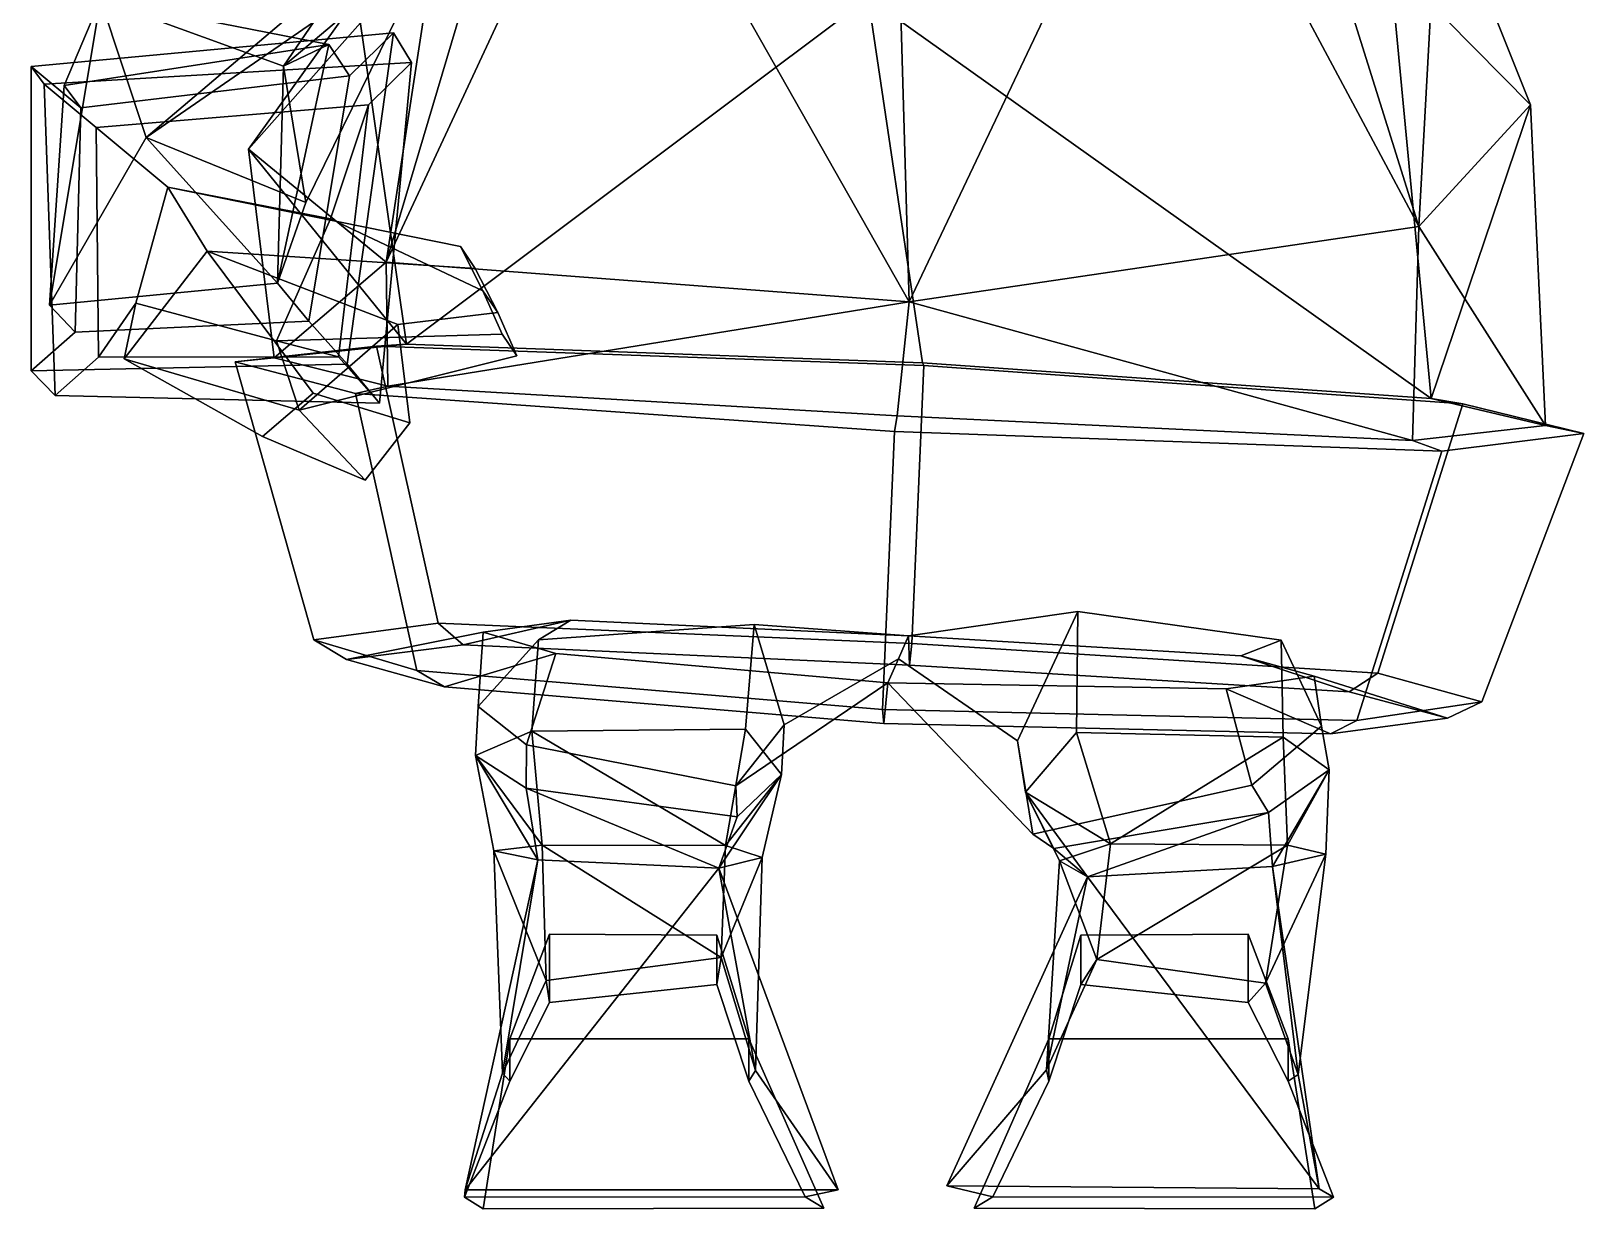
# Model space of a CAD drawing. Extents: x -173 to 242, y -153 to 354.
# Drawn here: x -173 to 133.2, y -153 to 79.3 of the extents above; entities that cross this region are included whole.
import ezdxf

# ---------------------------------------------------------------- set-up
doc = ezdxf.new("R2010")
doc.units = 0

msp = doc.modelspace()

# ---------------------------------------------------------------- linework, layer by layer
for points in [[(0.078095, 25.924652, -90.583679), (-58.52179, 129.336853, -53.989304), (-3.041494, 135.132904, -58.274044)], [(0.078095, 25.924652, -90.583679), (-3.041494, 135.132904, -58.274044), (51.099129, 133.393585, -51.125202)], [(100.635971, 40.755798, -55.837963), (0.078095, 25.924652, -90.583679), (51.099129, 133.393585, -51.125202)], [(100.635971, 40.755798, -55.837963), (51.099129, 133.393585, -51.125202), (76.71257, 117.181335, -36.025009)], [(-103.039131, 33.719574, -61.049728), (-58.52179, 129.336853, -53.989304), (0.078095, 25.924652, -90.583679)], [(-103.039131, 33.719574, -61.049728), (-77.241486, 120.325745, -40.358498), (-58.52179, 129.336853, -53.989304)], [(-85.662483, 127.47403, 28.801968), (-159.325531, 85.53093, -34.344902), (-123.249382, 72.43869, 0.931967)], [(-93.198845, 97.813385, -9.681221), (-85.662483, 127.47403, 28.801968), (-123.249382, 72.43869, 0.931967)], [(-77.241486, 120.325745, -40.358498), (-150.354782, 58.308853, -66.421997), (-159.325531, 85.53093, -34.344902)], [(-93.198845, 97.813385, -9.681221), (-150.354782, 58.308853, -66.421997), (-77.241486, 120.325745, -40.358498)], [(-103.039131, 33.719574, -61.049728), (-93.198845, 97.813385, -9.681221), (-77.241486, 120.325745, -40.358498)], [(100.635971, 40.755798, -55.837963), (76.71257, 117.181335, -36.025009), (104.436806, 110.330933, -1.266488)], [(94.878418, 92.905594, 88.099785), (122.627457, 64.766525, 8.721046), (104.436806, 110.330933, -1.266488)], [(122.627457, 64.766525, 8.721046), (100.635971, 40.755798, -55.837963), (104.436806, 110.330933, -1.266488)], [(-118.854027, 45.541336, -37.895779), (-150.354782, 58.308853, -66.421997), (-93.198845, 97.813385, -9.681221)], [(-108.796684, 85.86937, 82.888023), (-93.198845, 97.813385, -9.681221), (-130.145126, 56.034164, 2.252947)], [(-130.145126, 56.034164, 2.252947), (-93.198845, 97.813385, -9.681221), (-103.039131, 33.719574, -61.049728)], [(-118.854027, 45.541336, -37.895779), (-93.198845, 97.813385, -9.681221), (-123.249382, 72.43869, 0.931967)], [(103.028221, 6.852295, 76.613297), (94.878418, 92.905594, 88.099785), (-7.964134, 85.908447, 117.331337)], [(103.028221, 6.852295, 76.613297), (122.627457, 64.766525, 8.721046), (94.878418, 92.905594, 88.099785)], [(-98.983505, 17.582306, 82.253258), (-108.796684, 85.86937, 82.888023), (-130.145126, 56.034164, 2.252947)], [(-98.983505, 17.582306, 82.253258), (-7.964134, 85.908447, 117.331337), (-108.796684, 85.86937, 82.888023)], [(-98.983505, 17.582306, 82.253258), (2.740693, 13.887131, 109.567894), (-7.964134, 85.908447, 117.331337)], [(103.028221, 6.852295, 76.613297), (-7.964134, 85.908447, 117.331337), (2.740693, 13.887131, 109.567894)], [(-169.373383, 25.278168, 9.728312), (-166.54068, 68.596954, 16.302368), (-159.325531, 85.53093, -34.344902)], [(-169.373383, 25.278168, 9.728312), (-159.325531, 85.53093, -34.344902), (-150.354782, 58.308853, -66.421997)], [(-114.302101, 76.71521, 10.96121), (-159.325531, 85.53093, -34.344902), (-166.54068, 68.596954, 16.302368)], [(-114.302101, 76.71521, 10.96121), (-123.249382, 72.43869, 0.931967), (-159.325531, 85.53093, -34.344902)], [(-101.59478, 79.003021, 46.571533), (-173.018082, 72.35257, 54.58643), (-170.437195, 68.877975, 86.691414), (-97.994164, 73.10524, 78.967728)], [(-101.59478, 79.003021, 46.571533), (-110.241425, 70.474304, 46.305519), (-163.202896, 64.216125, 52.036301), (-173.018082, 72.35257, 54.58643)], [(-166.54068, 68.596954, 16.302368), (-163.202896, 64.216125, 52.036301), (-110.241425, 70.474304, 46.305519), (-114.302101, 76.71521, 10.96121)], [(-114.302101, 76.71521, 10.96121), (-110.241425, 70.474304, 46.305519), (-118.251732, 22.100769, 39.580524), (-124.415421, 29.588013, 4.703064)], [(-124.415421, 29.588013, 4.703064), (-123.249382, 72.43869, 0.931967), (-114.302101, 76.71521, 10.96121)], [(-110.735435, 13.625946, 37.268448), (-118.251732, 22.100769, 39.580524), (-110.241425, 70.474304, 46.305519), (-101.59478, 79.003021, 46.571533)], [(-110.735435, 13.625946, 37.268448), (-101.59478, 79.003021, 46.571533), (-97.994164, 73.10524, 78.967728), (-104.316849, 5.906174, 69.931305)], [(-168.287262, 7.450897, 77.394051), (-170.437195, 68.877975, 86.691414), (-173.018082, 72.35257, 54.58643), (-173.036362, 12.275986, 44.972149)], [(-173.036362, 12.275986, 44.972149), (-173.018082, 72.35257, 54.58643), (-163.202896, 64.216125, 52.036301), (-164.363831, 19.923523, 45.093864)], [(-97.994164, 73.10524, 78.967728), (-170.437195, 68.877975, 86.691414), (-160.215576, 60.295197, 84.018188), (-106.51799, 64.751709, 78.714127)], [(-124.415421, 29.588013, 4.703064), (-118.854027, 45.541336, -37.895779), (-123.249382, 72.43869, 0.931967)], [(-104.316849, 5.906174, 69.931305), (-97.994164, 73.10524, 78.967728), (-106.51799, 64.751709, 78.714127), (-112.446762, 15.049225, 72.428337)], [(-168.287262, 7.450897, 77.394051), (-159.77034, 15.01358, 77.52195), (-160.215576, 60.295197, 84.018188), (-170.437195, 68.877975, 86.691414)], [(-164.363831, 19.923523, 45.093864), (-163.202896, 64.216125, 52.036301), (-166.54068, 68.596954, 16.302368), (-169.373383, 25.278168, 9.728312)], [(-113.979721, 42.301331, 65.214691), (-106.51799, 64.751709, 78.714127), (-160.215576, 60.295197, 84.018188), (-146.045105, 48.535126, 68.982025)], [(-124.632942, 18.210159, 61.383064), (-112.446762, 15.049225, 72.428337), (-106.51799, 64.751709, 78.714127), (-113.979721, 42.301331, 65.214691)], [(125.597504, 1.527313, 0.760178), (100.635971, 40.755798, -55.837963), (122.627457, 64.766525, 8.721046)], [(103.028221, 6.852295, 76.613297), (125.597504, 1.527313, 0.760178), (122.627457, 64.766525, 8.721046)], [(-124.415421, 29.588013, 4.703064), (-169.373383, 25.278168, 9.728312), (-150.354782, 58.308853, -66.421997)], [(-152.346054, 25.683472, 64.93705), (-146.045105, 48.535126, 68.982025), (-160.215576, 60.295197, 84.018188), (-159.77034, 15.01358, 77.52195)], [(-124.415421, 29.588013, 4.703064), (-150.354782, 58.308853, -66.421997), (-118.854027, 45.541336, -37.895779)], [(-98.983505, 17.582306, 82.253258), (-130.145126, 56.034164, 2.252947), (-125.125481, 14.844666, 7.760112)], [(-125.125481, 14.844666, 7.760112), (-130.145126, 56.034164, 2.252947), (-103.039131, 33.719574, -61.049728)], [(-154.708359, 14.655487, 88.110123), (-138.314148, 35.89444, 92.267326), (-146.045105, 48.535126, 68.982025), (-152.346054, 25.683472, 64.93705)], [(-83.976166, 28.08934, 89.62632), (-113.979721, 42.301331, 65.214691), (-146.045105, 48.535126, 68.982025), (-88.36837, 36.82283, 91.809067)], [(-85.496964, 32.520569, 101.123009), (-88.36837, 36.82283, 91.809067), (-146.045105, 48.535126, 68.982025), (-138.314148, 35.89444, 92.267326)], [(-80.154114, 19.548752, 87.555733), (-124.632942, 18.210159, 61.383064), (-113.979721, 42.301331, 65.214691), (-83.976166, 28.08934, 89.62632)], [(99.35627, -1.43428, -77.909264), (0.078095, 25.924652, -90.583679), (100.635971, 40.755798, -55.837963)], [(125.597504, 1.527313, 0.760178), (99.35627, -1.43428, -77.909264), (100.635971, 40.755798, -55.837963)], [(-80.999428, 23.801971, 98.953697), (-83.976166, 28.08934, 89.62632), (-88.36837, 36.82283, 91.809067), (-85.496964, 32.520569, 101.123009)], [(-127.416733, -0.670059, 129.500153), (-117.386887, 7.8759, 139.687317), (-138.314148, 35.89444, 92.267326), (-154.708359, 14.655487, 88.110123)], [(-98.323212, 2.079178, 137.734924), (-100.743355, 21.479095, 99.096336), (-138.314148, 35.89444, 92.267326), (-117.386887, 7.8759, 139.687317)], [(-80.999428, 23.801971, 98.953697), (-85.496964, 32.520569, 101.123009), (-138.314148, 35.89444, 92.267326), (-100.743355, 21.479095, 99.096336)], [(-125.125481, 14.844666, 7.760112), (-103.039131, 33.719574, -61.049728), (-102.655457, 9.295731, -72.269302)], [(-102.655457, 9.295731, -72.269302), (-103.039131, 33.719574, -61.049728), (0.078095, 25.924652, -90.583679)], [(-124.415421, 29.588013, 4.703064), (-118.251732, 22.100769, 39.580524), (-164.363831, 19.923523, 45.093864), (-169.373383, 25.278168, 9.728312)], [(-77.264603, 15.23526, 96.898209), (-80.154114, 19.548752, 87.555733), (-83.976166, 28.08934, 89.62632), (-80.999428, 23.801971, 98.953697)], [(-124.632942, 18.210159, 61.383064), (-152.346054, 25.683472, 64.93705), (-159.77034, 15.01358, 77.52195), (-112.446762, 15.049225, 72.428337)], [(-120.172874, 4.577957, 84.219528), (-154.708359, 14.655487, 88.110123), (-152.346054, 25.683472, 64.93705), (-124.632942, 18.210159, 61.383064)], [(-102.655457, 9.295731, -72.269302), (0.078095, 25.924652, -90.583679), (-2.276938, 3.457687, -105.249481)], [(99.35627, -1.43428, -77.909264), (-2.276938, 3.457687, -105.249481), (0.078095, 25.924652, -90.583679)], [(-110.735435, 13.625946, 37.268448), (-173.036362, 12.275986, 44.972149), (-164.363831, 19.923523, 45.093864), (-118.251732, 22.100769, 39.580524)], [(-77.264603, 15.23526, 96.898209), (-80.999428, 23.801971, 98.953697), (-100.743355, 21.479095, 99.096336), (-120.172874, 4.577957, 84.219528)], [(-107.142632, -9.235596, 135.940033), (-120.172874, 4.577957, 84.219528), (-100.743355, 21.479095, 99.096336), (-98.323212, 2.079178, 137.734924)], [(-77.264603, 15.23526, 96.898209), (-120.172874, 4.577957, 84.219528), (-124.632942, 18.210159, 61.383064), (-80.154114, 19.548752, 87.555733)], [(-132.790894, 14.076904, 7.913794), (-104.92588, 17.184921, 90.779633), (-98.983505, 17.582306, 82.253258), (-125.125481, 14.844666, 7.760112)], [(-104.92588, 17.184921, 90.779633), (-132.790894, 14.076904, 7.913794), (-117.284058, -40.754066, 4.707709), (-92.794525, -37.466751, 87.667786)], [(2.983253, 13.365906, 121.840797), (2.740693, 13.887131, 109.567894), (-98.983505, 17.582306, 82.253258), (-104.92588, 17.184921, 90.779633)], [(0.641263, -41.481071, 119.083534), (2.983253, 13.365906, 121.840797), (-104.92588, 17.184921, 90.779633), (-92.794525, -37.466751, 87.667786)], [(-110.735435, 13.625946, 37.268448), (-104.316849, 5.906174, 69.931305), (-168.287262, 7.450897, 77.394051), (-173.036362, 12.275986, 44.972149)], [(-104.316849, 5.906174, 69.931305), (-112.446762, 15.049225, 72.428337), (-159.77034, 15.01358, 77.52195), (-168.287262, 7.450897, 77.394051)], [(-107.142632, -9.235596, 135.940033), (-127.416733, -0.670059, 129.500153), (-154.708359, 14.655487, 88.110123), (-120.172874, 4.577957, 84.219528)], [(-109.07518, 7.821091, -83.830856), (-132.790894, 14.076904, 7.913794), (-125.125481, 14.844666, 7.760112), (-102.655457, 9.295731, -72.269302)], [(-117.284058, -40.754066, 4.707709), (-132.790894, 14.076904, 7.913794), (-109.07518, 7.821091, -83.830856), (-96.943832, -46.830582, -86.942703)], [(0.641263, -41.481071, 119.083534), (92.537247, -47.310791, 82.493515), (109.270424, 5.807724, 84.799484), (2.983253, 13.365906, 121.840797)], [(2.983253, 13.365906, 121.840797), (109.270424, 5.807724, 84.799484), (103.028221, 6.852295, 76.613297), (2.740693, 13.887131, 109.567894)], [(-109.07518, 7.821091, -83.830856), (-102.655457, 9.295731, -72.269302), (-2.276938, 3.457687, -105.249481), (-2.781761, 0.369385, -120.868584)], [(-107.142632, -9.235596, 135.940033), (-98.323212, 2.079178, 137.734924), (-117.386887, 7.8759, 139.687317), (-127.416733, -0.670059, 129.500153)], [(-96.943832, -46.830582, -86.942703), (-109.07518, 7.821091, -83.830856), (-2.781761, 0.369385, -120.868584), (-5.12627, -54.496796, -123.625053)], [(133.162796, -0.049438, 0.488633), (125.597504, 1.527313, 0.760178), (103.028221, 6.852295, 76.613297), (109.270424, 5.807724, 84.799484)], [(105.121124, -3.556107, -89.811005), (-2.781761, 0.369385, -120.868584), (-2.276938, 3.457687, -105.249481), (99.35627, -1.43428, -77.909264)], [(109.270424, 5.807724, 84.799484), (92.537247, -47.310791, 82.493515), (113.054123, -52.988655, -1.723102), (133.162796, -0.049438, 0.488633)], [(88.387939, -56.674622, -92.116982), (-5.12627, -54.496796, -123.625053), (-2.781761, 0.369385, -120.868584), (105.121124, -3.556107, -89.811005)], [(105.121124, -3.556107, -89.811005), (99.35627, -1.43428, -77.909264), (125.597504, 1.527313, 0.760178), (133.162796, -0.049438, 0.488633)], [(113.054123, -52.988655, -1.723102), (88.387939, -56.674622, -92.116982), (105.121124, -3.556107, -89.811005), (133.162796, -0.049438, 0.488633)], [(21.476969, -60.704033, 4.59922), (33.396454, -35.144699, 62.73048), (-0.012902, -39.965195, 85.771523), (-2.021706, -44.498505, 1.237294)], [(-0.012902, -39.965195, 85.771523), (33.396454, -35.144699, 62.73048), (73.465988, -40.817917, 37.25349), (65.521667, -43.896492, 59.52655)], [(33.081249, -59.026344, 31.75034), (33.396454, -35.144699, 62.73048), (21.476969, -60.704033, 4.59922), (23.075203, -70.818161, 7.240582)], [(33.081249, -59.026344, 31.75034), (73.860779, -59.950546, 17.790693), (73.465988, -40.817917, 37.25349), (33.396454, -35.144699, 62.73048)], [(-92.794525, -37.466751, 87.667786), (-117.284058, -40.754066, 4.707709), (-110.813858, -44.661697, 4.344067), (-87.848701, -41.755325, 78.925903)], [(-87.848701, -41.755325, 78.925903), (-110.813858, -44.661697, 4.344067), (-83.908401, -39.237053, 3.944817), (-66.633293, -36.876984, 63.216183)], [(-110.813858, -44.661697, 4.344067), (-91.520653, -50.041901, -75.596657), (-69.534805, -43.424881, -58.884747), (-83.908401, -39.237053, 3.944817)], [(0.641263, -41.481071, 119.083534), (-92.794525, -37.466751, 87.667786), (-87.848701, -41.755325, 78.925903), (0.195033, -45.729584, 106.570839)], [(0.195033, -45.729584, 106.570839), (-87.848701, -41.755325, 78.925903), (-66.633293, -36.876984, 63.216183), (-0.012902, -39.965195, 85.771523)], [(-66.633293, -36.876984, 63.216183), (-83.908401, -39.237053, 3.944817), (-84.875977, -53.907684, 4.562604), (-72.996216, -40.749573, 43.136005)], [(-83.908401, -39.237053, 3.944817), (-69.534805, -43.424881, -58.884747), (-75.334915, -61.459, -38.115147), (-84.875977, -53.907684, 4.562604)], [(-32.148228, -58.379913, 30.695158), (-30.477165, -37.700958, 64.053452), (-72.996216, -40.749573, 43.136005), (-74.319748, -58.778656, 22.218805)], [(-0.012902, -39.965195, 85.771523), (-66.633293, -36.876984, 63.216183), (-72.996216, -40.749573, 43.136005), (-30.477165, -37.700958, 64.053452)], [(-32.148228, -58.379913, 30.695158), (-25.06476, -67.338364, 4.339465), (-24.530405, -57.548058, 3.182708), (-30.477165, -37.700958, 64.053452)], [(-2.021706, -44.498505, 1.237294), (-0.012902, -39.965195, 85.771523), (-30.477165, -37.700958, 64.053452), (-24.530405, -57.548058, 3.182708)], [(-117.284058, -40.754066, 4.707709), (-96.943832, -46.830582, -86.942703), (-91.520653, -50.041901, -75.596657), (-110.813858, -44.661697, 4.344067)], [(-74.319748, -58.778656, 22.218805), (-72.996216, -40.749573, 43.136005), (-84.875977, -53.907684, 4.562604), (-85.405502, -63.553215, 5.617595)], [(0.195033, -45.729584, 106.570839), (-0.012902, -39.965195, 85.771523), (65.521667, -43.896492, 59.52655), (86.887787, -51.036583, 74.04744)], [(0.641263, -41.481071, 119.083534), (0.195033, -45.729584, 106.570839), (86.887787, -51.036583, 74.04744), (92.537247, -47.310791, 82.493515)], [(65.521667, -43.896492, 59.52655), (73.465988, -40.817917, 37.25349), (81.446808, -57.790604, -1.348983), (79.958778, -47.940979, -0.63019)], [(73.860779, -59.950546, 17.790693), (82.947487, -66.374863, 0.226625), (81.446808, -57.790604, -1.348983), (73.465988, -40.817917, 37.25349)], [(-91.520653, -50.041901, -75.596657), (-4.908978, -57.247917, -108.215515), (-4.11101, -49.213486, -86.684509), (-69.534805, -43.424881, -58.884747)], [(-69.534805, -43.424881, -58.884747), (-4.11101, -49.213486, -86.684509), (-34.075165, -69.561607, -60.948326), (-75.334915, -61.459, -38.115147)], [(-4.11101, -49.213486, -86.684509), (-2.021706, -44.498505, 1.237294), (-24.530405, -57.548058, 3.182708), (-34.075165, -69.561607, -60.948326)], [(21.476969, -60.704033, 4.59922), (-2.021706, -44.498505, 1.237294), (-4.11101, -49.213486, -86.684509), (24.487539, -79.119537, -59.258038)], [(86.887787, -51.036583, 74.04744), (65.521667, -43.896492, 59.52655), (79.958778, -47.940979, -0.63019), (106.280243, -56.192818, -1.716983)], [(-96.943832, -46.830582, -86.942703), (-5.12627, -54.496796, -123.625053), (-4.908978, -57.247917, -108.215515), (-91.520653, -50.041901, -75.596657)], [(79.958778, -47.940979, -0.63019), (81.446808, -57.790604, -1.348983), (67.675194, -69.401558, -42.039043), (62.620163, -50.444397, -62.574379)], [(106.280243, -56.192818, -1.716983), (79.958778, -47.940979, -0.63019), (62.620163, -50.444397, -62.574379), (83.215836, -59.323158, -80.475121)], [(92.537247, -47.310791, 82.493515), (86.887787, -51.036583, 74.04744), (106.280243, -56.192818, -1.716983), (113.054123, -52.988655, -1.723102)], [(83.215836, -59.323158, -80.475121), (62.620163, -50.444397, -62.574379), (-4.11101, -49.213486, -86.684509), (-4.908978, -57.247917, -108.215515)], [(62.620163, -50.444397, -62.574379), (67.675194, -69.401558, -42.039043), (24.487539, -79.119537, -59.258038), (-4.11101, -49.213486, -86.684509)], [(-85.405502, -63.553215, 5.617595), (-84.875977, -53.907684, 4.562604), (-75.334915, -61.459, -38.115147), (-75.380081, -70.018997, -12.560184)], [(88.387939, -56.674622, -92.116982), (83.215836, -59.323158, -80.475121), (-4.908978, -57.247917, -108.215515), (-5.12627, -54.496796, -123.625053)], [(113.054123, -52.988655, -1.723102), (106.280243, -56.192818, -1.716983), (83.215836, -59.323158, -80.475121), (88.387939, -56.674622, -92.116982)], [(-25.06476, -67.338364, 4.339465), (-33.779503, -75.672737, -22.810976), (-34.075165, -69.561607, -60.948326), (-24.530405, -57.548058, 3.182708)], [(82.947487, -66.374863, 0.226625), (70.958618, -74.839455, -15.975292), (67.675194, -69.401558, -42.039043), (81.446808, -57.790604, -1.348983)], [(-72.283455, -81.23172, 39.9062), (-74.319748, -58.778656, 22.218805), (-85.405502, -63.553215, 5.617595)], [(-36.127106, -81.321899, 47.714806), (-32.148228, -58.379913, 30.695158), (-74.319748, -58.778656, 22.218805)], [(-36.127106, -81.321899, 47.714806), (-74.319748, -58.778656, 22.218805), (-72.283455, -81.23172, 39.9062)], [(-36.127106, -81.321899, 47.714806), (-25.06476, -67.338364, 4.339465), (-32.148228, -58.379913, 30.695158)], [(23.075203, -70.818161, 7.240582), (21.476969, -60.704033, 4.59922), (24.487539, -79.119537, -59.258038), (28.61639, -81.932358, -20.197327)], [(39.831074, -80.989876, 50.075218), (33.081249, -59.026344, 31.75034), (23.075203, -70.818161, 7.240582)], [(39.831074, -80.989876, 50.075218), (73.860779, -59.950546, 17.790693), (33.081249, -59.026344, 31.75034)], [(39.831074, -80.989876, 50.075218), (74.7164, -81.24305, 37.557251), (73.860779, -59.950546, 17.790693)], [(74.7164, -81.24305, 37.557251), (82.947487, -66.374863, 0.226625), (73.860779, -59.950546, 17.790693)], [(-72.283455, -81.23172, 39.9062), (-85.405502, -63.553215, 5.617595), (-81.756828, -82.414238, 24.738092)], [(-81.756828, -82.414238, 24.738092), (-85.405502, -63.553215, 5.617595), (-73.117645, -84.130325, 8.168337)], [(-73.117645, -84.130325, 8.168337), (-85.405502, -63.553215, 5.617595), (-75.380081, -70.018997, -12.560184)], [(-75.380081, -70.018997, -12.560184), (-75.334915, -61.459, -38.115147), (-34.075165, -69.561607, -60.948326), (-33.779503, -75.672737, -22.810976)], [(-37.410477, -85.781288, -1.112673), (-33.779503, -75.672737, -22.810976), (-25.06476, -67.338364, 4.339465)], [(-28.853258, -83.696014, 23.654152), (-37.410477, -85.781288, -1.112673), (-25.06476, -67.338364, 4.339465)], [(-36.127106, -81.321899, 47.714806), (-28.853258, -83.696014, 23.654152), (-25.06476, -67.338364, 4.339465)], [(71.741257, -85.484283, 6.444463), (70.958618, -74.839455, -15.975292), (82.947487, -66.374863, 0.226625)], [(82.284966, -83.070518, 21.460331), (71.741257, -85.484283, 6.444463), (82.947487, -66.374863, 0.226625)], [(74.7164, -81.24305, 37.557251), (82.284966, -83.070518, 21.460331), (82.947487, -66.374863, 0.226625)], [(-73.117645, -84.130325, 8.168337), (-75.380081, -70.018997, -12.560184), (-37.410477, -85.781288, -1.112673)], [(-37.410477, -85.781288, -1.112673), (-75.380081, -70.018997, -12.560184), (-33.779503, -75.672737, -22.810976)], [(70.958618, -74.839455, -15.975292), (28.61639, -81.932358, -20.197327), (24.487539, -79.119537, -59.258038), (67.675194, -69.401558, -42.039043)], [(39.831074, -80.989876, 50.075218), (23.075203, -70.818161, 7.240582), (29.742754, -84.378983, 27.55793)], [(35.253937, -87.514847, 2.209398), (23.075203, -70.818161, 7.240582), (28.61639, -81.932358, -20.197327)], [(29.742754, -84.378983, 27.55793), (23.075203, -70.818161, 7.240582), (35.253937, -87.514847, 2.209398)], [(35.253937, -87.514847, 2.209398), (28.61639, -81.932358, -20.197327), (70.958618, -74.839455, -15.975292)], [(71.741257, -85.484283, 6.444463), (35.253937, -87.514847, 2.209398), (70.958618, -74.839455, -15.975292)], [(-71.435661, -107.951767, 15.472677), (-72.283455, -81.23172, 39.9062), (-81.756828, -82.414238, 24.738092)], [(-80.071106, -126.267319, -5.337922), (-71.435661, -107.951767, 15.472677), (-81.756828, -82.414238, 24.738092)], [(-80.071106, -126.267319, -5.337922), (-81.756828, -82.414238, 24.738092), (-73.117645, -84.130325, 8.168337)], [(-36.942585, -103.391869, 25.553522), (-36.127106, -81.321899, 47.714806), (-72.283455, -81.23172, 39.9062)], [(-71.435661, -107.951767, 15.472677), (-36.942585, -103.391869, 25.553522), (-72.283455, -81.23172, 39.9062)], [(-36.942585, -103.391869, 25.553522), (-28.853258, -83.696014, 23.654152), (-36.127106, -81.321899, 47.714806)], [(37.129322, -103.799965, 27.445541), (39.831074, -80.989876, 50.075218), (29.742754, -84.378983, 27.55793)], [(37.129322, -103.799965, 27.445541), (74.7164, -81.24305, 37.557251), (39.831074, -80.989876, 50.075218)], [(70.384193, -108.45713, 13.727387), (74.7164, -81.24305, 37.557251), (37.129322, -103.799965, 27.445541)], [(70.384193, -108.45713, 13.727387), (82.284966, -83.070518, 21.460331), (74.7164, -81.24305, 37.557251)], [(-87.433243, -149.260483, -36.740688), (-80.071106, -126.267319, -5.337922), (-73.117645, -84.130325, 8.168337)], [(-87.433243, -149.260483, -36.740688), (-73.117645, -84.130325, 8.168337), (-37.410477, -85.781288, -1.112673)], [(-30.192963, -125.704773, -6.12123), (-37.410477, -85.781288, -1.112673), (-28.853258, -83.696014, 23.654152)], [(-30.192963, -125.704773, -6.12123), (-28.853258, -83.696014, 23.654152), (-36.942585, -103.391869, 25.553522)], [(27.185381, -125.552345, -3.556368), (37.129322, -103.799965, 27.445541), (29.742754, -84.378983, 27.55793)], [(27.185381, -125.552345, -3.556368), (29.742754, -84.378983, 27.55793), (35.253937, -87.514847, 2.209398)], [(80.9356, -149.050446, -40.316517), (35.253937, -87.514847, 2.209398), (71.741257, -85.484283, 6.444463)], [(76.830116, -126.505959, -8.078052), (82.284966, -83.070518, 21.460331), (70.384193, -108.45713, 13.727387)], [(76.830116, -126.505959, -8.078052), (71.741257, -85.484283, 6.444463), (82.284966, -83.070518, 21.460331)], [(80.9356, -149.050446, -40.316517), (71.741257, -85.484283, 6.444463), (76.830116, -126.505959, -8.078052)], [(-13.907001, -149.26825, -39.932121), (-87.433243, -149.260483, -36.740688), (-37.410477, -85.781288, -1.112673)], [(-13.907001, -149.26825, -39.932121), (-37.410477, -85.781288, -1.112673), (-30.192963, -125.704773, -6.12123)], [(7.546874, -148.448563, -35.682274), (27.185381, -125.552345, -3.556368), (35.253937, -87.514847, 2.209398)], [(7.546874, -148.448563, -35.682274), (35.253937, -87.514847, 2.209398), (80.9356, -149.050446, -40.316517)], [(-31.473774, -119.444199, 102.617195), (-37.787899, -98.997986, 87.801697), (-70.777412, -98.812683, 87.801697), (-78.613716, -119.444199, 102.617195)], [(-78.613716, -119.444199, 102.617195), (-70.777412, -98.812683, 87.801697), (-70.777412, -112.334389, 35.947453), (-78.613716, -127.827705, 43.725594)], [(-37.787899, -98.997986, 87.801697), (-37.787899, -108.736397, 35.947453), (-70.777412, -112.334389, 35.947453), (-70.777412, -98.812683, 87.801697)], [(-31.473774, -119.444199, 102.617195), (-31.473774, -127.827705, 43.725594), (-37.787899, -108.736397, 35.947453), (-37.787899, -98.997986, 87.801697)], [(27.673773, -119.444199, 102.617195), (74.813721, -119.444199, 102.617195), (66.977409, -98.812683, 87.801697), (33.987896, -98.997986, 87.801697)], [(27.673773, -119.444199, 102.617195), (33.987896, -98.997986, 87.801697), (33.987896, -108.736397, 35.947453), (27.673773, -127.827705, 43.725594)], [(33.987896, -98.997986, 87.801697), (66.977409, -98.812683, 87.801697), (66.977409, -112.334389, 35.947453), (33.987896, -108.736397, 35.947453)], [(74.813721, -119.444199, 102.617195), (74.813721, -127.827705, 43.725594), (66.977409, -112.334389, 35.947453), (66.977409, -98.812683, 87.801697)], [(-36.942585, -103.391869, 25.553522), (-71.435661, -107.951767, 15.472677), (-70.777412, -112.334389, 35.947453), (-37.787899, -108.736397, 35.947453)], [(-30.192963, -125.704773, -6.12123), (-36.942585, -103.391869, 25.553522), (-37.787899, -108.736397, 35.947453), (-31.473774, -127.827705, 43.725594)], [(27.185381, -125.552345, -3.556368), (27.673773, -127.827705, 43.725594), (33.987896, -108.736397, 35.947453), (37.129322, -103.799965, 27.445541)], [(37.129322, -103.799965, 27.445541), (33.987896, -108.736397, 35.947453), (66.977409, -112.334389, 35.947453), (70.384193, -108.45713, 13.727387)], [(-80.071106, -126.267319, -5.337922), (-78.613716, -127.827705, 43.725594), (-70.777412, -112.334389, 35.947453), (-71.435661, -107.951767, 15.472677)], [(76.830116, -126.505959, -8.078052), (70.384193, -108.45713, 13.727387), (66.977409, -112.334389, 35.947453), (74.813721, -127.827705, 43.725594)], [(-83.890282, -153.029465, 102.617195), (-78.613716, -119.444199, 102.617195), (-78.613716, -127.827705, 43.725594), (-87.594154, -150.72316, 36.317848)], [(-16.70689, -152.844147, 102.617195), (-31.473774, -119.444199, 102.617195), (-78.613716, -119.444199, 102.617195), (-83.890282, -153.029465, 102.617195)], [(-16.70689, -152.844147, 102.617195), (-20.410763, -150.617264, 32.613968), (-31.473774, -127.827705, 43.725594), (-31.473774, -119.444199, 102.617195)], [(12.906889, -152.844147, 102.617195), (80.090286, -153.029465, 102.617195), (74.813721, -119.444199, 102.617195), (27.673773, -119.444199, 102.617195)], [(12.906889, -152.844147, 102.617195), (27.673773, -119.444199, 102.617195), (27.673773, -127.827705, 43.725594), (16.610764, -150.617264, 32.613968)], [(80.090286, -153.029465, 102.617195), (83.794151, -150.72316, 36.317848), (74.813721, -127.827705, 43.725594), (74.813721, -119.444199, 102.617195)], [(-87.433243, -149.260483, -36.740688), (-87.594154, -150.72316, 36.317848), (-78.613716, -127.827705, 43.725594), (-80.071106, -126.267319, -5.337922)], [(-13.907001, -149.26825, -39.932121), (-30.192963, -125.704773, -6.12123), (-31.473774, -127.827705, 43.725594), (-20.410763, -150.617264, 32.613968)], [(7.546874, -148.448563, -35.682274), (16.610764, -150.617264, 32.613968), (27.673773, -127.827705, 43.725594), (27.185381, -125.552345, -3.556368)], [(80.9356, -149.050446, -40.316517), (76.830116, -126.505959, -8.078052), (74.813721, -127.827705, 43.725594), (83.794151, -150.72316, 36.317848)], [(-87.433243, -149.260483, -36.740688), (-13.907001, -149.26825, -39.932121), (-20.410763, -150.617264, 32.613968), (-87.594154, -150.72316, 36.317848)], [(80.9356, -149.050446, -40.316517), (83.794151, -150.72316, 36.317848), (16.610764, -150.617264, 32.613968), (7.546874, -148.448563, -35.682274)], [(-83.890282, -153.029465, 102.617195), (-87.594154, -150.72316, 36.317848), (-20.410763, -150.617264, 32.613968), (-16.70689, -152.844147, 102.617195)], [(80.090286, -153.029465, 102.617195), (12.906889, -152.844147, 102.617195), (16.610764, -150.617264, 32.613968), (83.794151, -150.72316, 36.317848)]]:
    msp.add_3dface(points)

doc.saveas('drawing.dxf')
